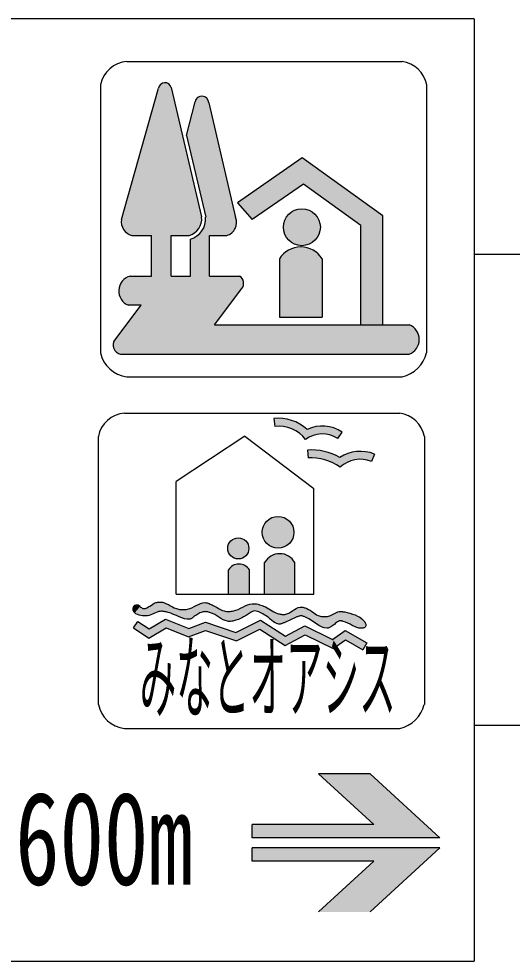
# Model space of a CAD drawing. Units: millimetres, scale not verified. Extents: x 40000 to 680000, y 20000 to 380000.
# Drawn here: x 293163 to 302870, y 219425 to 237990 of the extents above; entities that cross this region are included whole.
import ezdxf
from ezdxf.enums import TextEntityAlignment as Align

# ---------------------------------------------------------------- set-up
doc = ezdxf.new("R2010")
doc.units = ezdxf.units.MM
doc.header["$LTSCALE"] = 1000
doc.layers.add('M-STR-STRC', color=7, linetype='Continuous', lineweight=25)
doc.styles.add('ＭＳ ゴシック', font='')
doc.styles.get('ＭＳ ゴシック').set_extended_font_data('MS Gothic')

msp = doc.modelspace()

# ---------------------------------------------------------------- hatches: boundary and pattern name
at = {"layer": 'M-STR-STRC'}
for points in [[(295030, 231633), (295567, 232348), (295319, 232348, -0.7278), (295351, 232920), (295771, 232920), (295771, 233723), (295384, 233723, -0.37567), (295180, 234035), (295911, 236625, -0.82573), (296158, 236635), (296760, 234088, -0.36897), (296513, 233723), (296158, 233723), (296158, 232920), (296540, 232920), (296540, 233650, 0.35431), (296839, 234082), (296459, 235690), (296631, 236356, -0.89858), (296900, 236334), (297426, 234078, -0.45152), (297255, 233723), (296916, 233723), (296916, 232920), (297507, 232920, -0.45198), (297550, 232676), (297013, 231961), (300847, 231961, -0.67801), (300844, 231381), (295212, 231381, -0.55772)], [(300323, 231961), (300323, 234109), (298741, 235252), (297464, 234368), (297754, 234035), (298764, 234734), (299893, 233919), (299893, 231961)], [(298690, 233523, 0.41421), (299094, 233843, 0.41421), (298774, 234246, 1)], [(299130, 233261), (299130, 232111), (298292, 232111), (298292, 233261, -0.56406)], [(299526, 229850, 0.26427), (298835, 229900), (299526, 229850), (299439, 229720, 0.3209), (298805, 229700, 0.26972), (298198, 229959), (298179, 230114, -0.22288), (298835, 229900)], [(298842, 229494, -0.14949), (299478, 229346, -0.2485), (300159, 229415), (300100, 229270, 0.29495), (299487, 229155, 0.17729), (298853, 229339)], [(298577, 227875, 1), (297953, 227875, 1)], [(297689, 227557, 1), (297273, 227557, 1)], [(298595, 227276, 0.59302), (297999, 227276), (298595, 227276), (298595, 226657), (297999, 226657), (297999, 227276)], [(297699, 227135, 0.55564), (297287, 227135), (297699, 227135), (297699, 226657), (297287, 226657), (297287, 227135)], [(295548, 226409), (295556, 226402), (295564, 226396), (295573, 226390), (295582, 226384), (295591, 226379), (295601, 226375), (295611, 226373), (295621, 226372), (295653, 226376), (295683, 226387), (295713, 226403), (295741, 226421), (295770, 226441), (295798, 226460), (295828, 226477), (295859, 226488), (295875, 226492), (295891, 226495), (295908, 226497), (295924, 226498), (295940, 226499), (295957, 226498), (295973, 226497), (295989, 226495), (296030, 226484), (296070, 226468), (296108, 226449), (296146, 226428), (296184, 226406), (296222, 226387), (296262, 226370), (296303, 226358), (296324, 226355), (296346, 226352), (296369, 226350), (296391, 226350), (296413, 226351), (296436, 226352), (296458, 226355), (296480, 226358), (296525, 226370), (296568, 226388), (296611, 226409), (296653, 226431), (296695, 226452), (296738, 226470), (296782, 226483), (296828, 226488), (296848, 226487), (296868, 226483), (296888, 226477), (296908, 226469), (296927, 226460), (296946, 226451), (296965, 226442), (296984, 226433), (297012, 226420), (297039, 226406), (297065, 226390), (297092, 226374), (297118, 226359), (297146, 226345), (297173, 226333), (297202, 226324), (297225, 226320), (297248, 226317), (297271, 226315), (297294, 226315), (297318, 226316), (297341, 226318), (297364, 226320), (297387, 226324), (297434, 226337), (297480, 226355), (297525, 226377), (297570, 226401), (297615, 226424), (297660, 226444), (297707, 226459), (297755, 226467), (297783, 226468), (297812, 226466), (297840, 226462), (297869, 226456), (297897, 226448), (297925, 226439), (297952, 226430), (297980, 226420), (298015, 226405), (298049, 226387), (298083, 226367), (298116, 226347), (298149, 226327), (298182, 226307), (298217, 226290), (298252, 226277), (298270, 226271), (298287, 226266), (298305, 226262), (298323, 226258), (298341, 226256), (298360, 226254), (298378, 226254), (298396, 226256), (298436, 226267), (298475, 226284), (298512, 226305), (298549, 226329), (298585, 226353), (298623, 226374), (298662, 226390), (298702, 226399), (298719, 226400), (298735, 226399), (298752, 226397), (298768, 226393), (298784, 226389), (298800, 226384), (298816, 226378), (298832, 226372), (298866, 226356), (298898, 226337), (298929, 226316), (298960, 226293), (298991, 226271), (299023, 226251), (299056, 226234), (299091, 226222), (299111, 226218), (299131, 226215), (299152, 226213), (299172, 226213), (299193, 226214), (299214, 226216), (299234, 226218), (299255, 226222), (299282, 226230), (299309, 226240), (299335, 226253), (299360, 226267), (299386, 226281), (299412, 226294), (299438, 226304), (299466, 226311), (299479, 226312), (299493, 226313), (299507, 226314), (299521, 226313), (299534, 226311), (299548, 226309), (299562, 226307), (299575, 226304), (299626, 226291), (299677, 226278), (299728, 226263), (299779, 226245), (299827, 226224), (299872, 226199), (299913, 226169), (299950, 226133), (299960, 226121), (299969, 226108), (299977, 226093), (299983, 226078), (299988, 226062), (299990, 226047), (299989, 226032), (299984, 226018), (299978, 226008), (299970, 226001), (299960, 225995), (299949, 225991), (299938, 225987), (299926, 225985), (299914, 225984), (299902, 225983), (299856, 225988), (299811, 226000), (299767, 226018), (299724, 226040), (299681, 226064), (299637, 226086), (299593, 226106), (299548, 226120), (299538, 226122), (299529, 226124), (299520, 226126), (299510, 226128), (299501, 226129), (299491, 226129), (299482, 226128), (299473, 226127), (299452, 226119), (299432, 226108), (299414, 226095), (299396, 226081), (299378, 226065), (299360, 226050), (299342, 226036), (299323, 226024), (299311, 226018), (299300, 226011), (299288, 226004), (299277, 225997), (299265, 225991), (299253, 225987), (299240, 225984), (299227, 225983), (299172, 225992), (299119, 226011), (299068, 226037), (299019, 226069), (298970, 226104), (298920, 226138), (298870, 226169), (298818, 226195), (298805, 226200), (298792, 226206), (298778, 226212), (298765, 226217), (298751, 226222), (298737, 226226), (298723, 226228), (298709, 226229), (298696, 226228), (298683, 226225), (298670, 226221), (298657, 226217), (298644, 226211), (298632, 226206), (298619, 226200), (298607, 226195), (298578, 226183), (298550, 226170), (298522, 226156), (298495, 226143), (298467, 226129), (298439, 226116), (298411, 226104), (298382, 226093), (298369, 226088), (298357, 226082), (298344, 226077), (298331, 226072), (298319, 226068), (298306, 226066), (298293, 226064), (298280, 226065), (298242, 226075), (298207, 226092), (298174, 226113), (298143, 226138), (298111, 226165), (298080, 226191), (298048, 226215), (298014, 226236), (297988, 226250), (297963, 226265), (297937, 226280), (297911, 226295), (297885, 226307), (297858, 226317), (297831, 226323), (297802, 226324), (297780, 226321), (297758, 226313), (297737, 226302), (297717, 226289), (297697, 226275), (297677, 226261), (297657, 226247), (297637, 226236), (297611, 226223), (297586, 226209), (297561, 226196), (297536, 226183), (297511, 226170), (297485, 226159), (297459, 226149), (297432, 226140), (297412, 226135), (297392, 226130), (297371, 226125), (297351, 226122), (297330, 226120), (297309, 226119), (297289, 226119), (297268, 226122), (297223, 226134), (297181, 226152), (297139, 226175), (297099, 226201), (297059, 226227), (297018, 226252), (296976, 226273), (296932, 226290), (296915, 226295), (296897, 226300), (296880, 226304), (296862, 226307), (296844, 226310), (296826, 226311), (296809, 226310), (296791, 226308), (296769, 226303), (296748, 226296), (296727, 226286), (296707, 226275), (296687, 226263), (296667, 226251), (296647, 226238), (296628, 226227), (296615, 226219), (296604, 226209), (296593, 226199), (296582, 226190), (296570, 226180), (296558, 226173), (296546, 226166), (296532, 226163), (296477, 226161), (296422, 226170), (296369, 226186), (296315, 226208), (296262, 226233), (296209, 226257), (296155, 226279), (296100, 226295), (296081, 226299), (296062, 226304), (296043, 226308), (296023, 226312), (296004, 226315), (295985, 226318), (295965, 226318), (295946, 226317), (295913, 226312), (295882, 226301), (295851, 226288), (295821, 226273), (295790, 226258), (295760, 226245), (295728, 226236), (295696, 226231), (295663, 226230), (295628, 226230), (295594, 226231), (295560, 226235), (295527, 226243), (295496, 226254), (295467, 226269), (295443, 226289)], [(295548, 226409, 0.47495), (295421, 226414, 0.47495), (295443, 226289), (295548, 226409), (295443, 226289)], [(295502, 226119), (295727, 225972), (296047, 226162), (296506, 225981), (296834, 226102), (297432, 225903), (297916, 226145), (298409, 225825), (298790, 226033), (299336, 225764), (299586, 225937), (300011, 225695), (299933, 225560), (299594, 225753), (299349, 225584), (298794, 225857), (298403, 225643), (297906, 225966), (297444, 225734), (296837, 225937), (296503, 225814), (296061, 225989), (295723, 225788), (295416, 225989)], [(300147, 222117), (299062, 223114), (300076, 223114), (301448, 221853), (297751, 221853), (297751, 222117)], [(301448, 221657), (297751, 221657), (297751, 221393), (300147, 221393), (299062, 220396), (300076, 220396)]]:
    msp.add_hatch(color=256, dxfattribs=at).paths.add_polyline_path(points)

# ---------------------------------------------------------------- linework, layer by layer
for p, q in [((302121, 237990), (265851, 237990)), ((302121, 237990), (302121, 219425)), ((295288, 237151), (300704, 237151)), ((294772, 236689), (294772, 231412)), ((295180, 234035), (295911, 236625)), ((296158, 236635), (296760, 234088)), ((301188, 236689), (301188, 231412)), ((296459, 235690), (296631, 236356)), ((296900, 236334), (297426, 234078)), ((296459, 235690), (296839, 234082)), ((298741, 235252), (297464, 234368)), ((300323, 234109), (298741, 235252)), ((298764, 234734), (297754, 234035)), ((299893, 233919), (298764, 234734)), ((297464, 234368), (297754, 234035)), ((300323, 231961), (300323, 234109)), ((299893, 231961), (299893, 233919)), ((295384, 233723), (295771, 233723)), ((295771, 232920), (295771, 233723)), ((296158, 233723), (296513, 233723)), ((296158, 232920), (296158, 233723)), ((296540, 232920), (296540, 233650)), ((296916, 233723), (297255, 233723)), ((296916, 232920), (296916, 233723)), ((298292, 233261), (298292, 232111)), ((299130, 233261), (299130, 232111)), ((306059, 233349), (302121, 233349)), ((295351, 232920), (295771, 232920)), ((296158, 232920), (296540, 232920)), ((296916, 232920), (297507, 232920)), ((297013, 231961), (297550, 232676)), ((295030, 231633), (295567, 232348)), ((295567, 232348), (295319, 232348)), ((298292, 232111), (299130, 232111)), ((297013, 231961), (300847, 231961)), ((295212, 231381), (300844, 231381)), ((295288, 230939), (300704, 230939)), ((295242, 230223), (300659, 230223)), ((298179, 230114), (298198, 229959)), ((299439, 229720), (299526, 229850)), ((294726, 229760), (294726, 224483)), ((297612, 229765), (296260, 228877)), ((297612, 229765), (298966, 228739)), ((301143, 229760), (301143, 224483)), ((298842, 229494), (298853, 229339)), ((300159, 229415), (300100, 229270)), ((296260, 226657), (296260, 228877)), ((298966, 226657), (298966, 228739)), ((297999, 226657), (297999, 227276)), ((298595, 226657), (298595, 227276)), ((297287, 226657), (297287, 227135)), ((297699, 226657), (297699, 227135)), ((296260, 226657), (298966, 226657)), ((295727, 225972), (296047, 226162)), ((296047, 226162), (296506, 225981)), ((297432, 225903), (297916, 226145)), ((297916, 226145), (298409, 225825)), ((295416, 225989), (295502, 226119)), ((295416, 225989), (295723, 225788)), ((295502, 226119), (295727, 225972)), ((295723, 225788), (296061, 225989)), ((296061, 225989), (296503, 225814)), ((296503, 225814), (296837, 225937)), ((296506, 225981), (296834, 226102)), ((296834, 226102), (297432, 225903)), ((296837, 225937), (297444, 225734)), ((297444, 225734), (297906, 225966)), ((297906, 225966), (298403, 225643)), ((298409, 225825), (298790, 226033)), ((298790, 226033), (299336, 225764)), ((299336, 225764), (299586, 225937)), ((299586, 225937), (300011, 225695)), ((298403, 225643), (298794, 225857)), ((298794, 225857), (299349, 225584)), ((299349, 225584), (299594, 225753)), ((299594, 225753), (299933, 225560)), ((300011, 225695), (299933, 225560)), ((295242, 224011), (300659, 224011)), ((306059, 224066), (302121, 224066)), ((300076, 223114), (299062, 223114)), ((300147, 222117), (299062, 223114)), ((301448, 221853), (300076, 223114)), ((297751, 221853), (297751, 222117)), ((300147, 222117), (297751, 222117)), ((301448, 221853), (297751, 221853)), ((301448, 221657), (297751, 221657)), ((297751, 221393), (297751, 221657)), ((301448, 221657), (300076, 220396)), ((300147, 221393), (297751, 221393)), ((300147, 221393), (299062, 220396)), ((265851, 219425), (302121, 219425))]:
    msp.add_line(p, q, dxfattribs=at)
msp.add_lwpolyline([(295548, 226409), (295556, 226402), (295564, 226396), (295573, 226390), (295582, 226384), (295591, 226379), (295601, 226375), (295611, 226373), (295621, 226372), (295653, 226376), (295683, 226387), (295713, 226403), (295741, 226421), (295770, 226441), (295798, 226460), (295828, 226477), (295859, 226488), (295875, 226492), (295891, 226495), (295908, 226497), (295924, 226498), (295940, 226499), (295957, 226498), (295973, 226497), (295989, 226495), (296030, 226484), (296070, 226468), (296108, 226449), (296146, 226428), (296184, 226406), (296222, 226387), (296262, 226370), (296303, 226358), (296324, 226355), (296346, 226352), (296369, 226350), (296391, 226350), (296413, 226351), (296436, 226352), (296458, 226355), (296480, 226358), (296525, 226370), (296568, 226388), (296611, 226409), (296653, 226431), (296695, 226452), (296738, 226470), (296782, 226483), (296828, 226488), (296848, 226487), (296868, 226483), (296888, 226477), (296908, 226469), (296927, 226460), (296946, 226451), (296965, 226442), (296984, 226433), (297012, 226420), (297039, 226406), (297065, 226390), (297092, 226374), (297118, 226359), (297146, 226345), (297173, 226333), (297202, 226324), (297225, 226320), (297248, 226317), (297271, 226315), (297294, 226315), (297318, 226316), (297341, 226318), (297364, 226320), (297387, 226324), (297434, 226337), (297480, 226355), (297525, 226377), (297570, 226401), (297615, 226424), (297660, 226444), (297707, 226459), (297755, 226467), (297783, 226468), (297812, 226466), (297840, 226462), (297869, 226456), (297897, 226448), (297925, 226439), (297952, 226430), (297980, 226420), (298015, 226405), (298049, 226387), (298083, 226367), (298116, 226347), (298149, 226327), (298182, 226307), (298217, 226290), (298252, 226277), (298270, 226271), (298287, 226266), (298305, 226262), (298323, 226258), (298341, 226256), (298360, 226254), (298378, 226254), (298396, 226256), (298436, 226267), (298475, 226284), (298512, 226305), (298549, 226329), (298585, 226353), (298623, 226374), (298662, 226390), (298702, 226399), (298719, 226400), (298735, 226399), (298752, 226397), (298768, 226393), (298784, 226389), (298800, 226384), (298816, 226378), (298832, 226372), (298866, 226356), (298898, 226337), (298929, 226316), (298960, 226293), (298991, 226271), (299023, 226251), (299056, 226234), (299091, 226222), (299111, 226218), (299131, 226215), (299152, 226213), (299172, 226213), (299193, 226214), (299214, 226216), (299234, 226218), (299255, 226222), (299282, 226230), (299309, 226240), (299335, 226253), (299360, 226267), (299386, 226281), (299412, 226294), (299438, 226304), (299466, 226311), (299479, 226312), (299493, 226313), (299507, 226314), (299521, 226313), (299534, 226311), (299548, 226309), (299562, 226307), (299575, 226304), (299626, 226291), (299677, 226278), (299728, 226263), (299779, 226245), (299827, 226224), (299872, 226199), (299913, 226169), (299950, 226133), (299960, 226121), (299969, 226108), (299977, 226093), (299983, 226078), (299988, 226062), (299990, 226047), (299989, 226032), (299984, 226018), (299978, 226008), (299970, 226001), (299960, 225995), (299949, 225991), (299938, 225987), (299926, 225985), (299914, 225984), (299902, 225983), (299856, 225988), (299811, 226000), (299767, 226018), (299724, 226040), (299681, 226064), (299637, 226086), (299593, 226106), (299548, 226120), (299538, 226122), (299529, 226124), (299520, 226126), (299510, 226128), (299501, 226129), (299491, 226129), (299482, 226128), (299473, 226127), (299452, 226119), (299432, 226108), (299414, 226095), (299396, 226081), (299378, 226065), (299360, 226050), (299342, 226036), (299323, 226024), (299311, 226018), (299300, 226011), (299288, 226004), (299277, 225997), (299265, 225991), (299253, 225987), (299240, 225984), (299227, 225983), (299172, 225992), (299119, 226011), (299068, 226037), (299019, 226069), (298970, 226104), (298920, 226138), (298870, 226169), (298818, 226195), (298805, 226200), (298792, 226206), (298778, 226212), (298765, 226217), (298751, 226222), (298737, 226226), (298723, 226228), (298709, 226229), (298696, 226228), (298683, 226225), (298670, 226221), (298657, 226217), (298644, 226211), (298632, 226206), (298619, 226200), (298607, 226195), (298578, 226183), (298550, 226170), (298522, 226156), (298495, 226143), (298467, 226129), (298439, 226116), (298411, 226104), (298382, 226093), (298369, 226088), (298357, 226082), (298344, 226077), (298331, 226072), (298319, 226068), (298306, 226066), (298293, 226064), (298280, 226065), (298242, 226075), (298207, 226092), (298174, 226113), (298143, 226138), (298111, 226165), (298080, 226191), (298048, 226215), (298014, 226236), (297988, 226250), (297963, 226265), (297937, 226280), (297911, 226295), (297885, 226307), (297858, 226317), (297831, 226323), (297802, 226324), (297780, 226321), (297758, 226313), (297737, 226302), (297717, 226289), (297697, 226275), (297677, 226261), (297657, 226247), (297637, 226236), (297611, 226223), (297586, 226209), (297561, 226196), (297536, 226183), (297511, 226170), (297485, 226159), (297459, 226149), (297432, 226140), (297412, 226135), (297392, 226130), (297371, 226125), (297351, 226122), (297330, 226120), (297309, 226119), (297289, 226119), (297268, 226122), (297223, 226134), (297181, 226152), (297139, 226175), (297099, 226201), (297059, 226227), (297018, 226252), (296976, 226273), (296932, 226290), (296915, 226295), (296897, 226300), (296880, 226304), (296862, 226307), (296844, 226310), (296826, 226311), (296809, 226310), (296791, 226308), (296769, 226303), (296748, 226296), (296727, 226286), (296707, 226275), (296687, 226263), (296667, 226251), (296647, 226238), (296628, 226227), (296615, 226219), (296604, 226209), (296593, 226199), (296582, 226190), (296570, 226180), (296558, 226173), (296546, 226166), (296532, 226163), (296477, 226161), (296422, 226170), (296369, 226186), (296315, 226208), (296262, 226233), (296209, 226257), (296155, 226279), (296100, 226295), (296081, 226299), (296062, 226304), (296043, 226308), (296023, 226312), (296004, 226315), (295985, 226318), (295965, 226318), (295946, 226317), (295913, 226312), (295882, 226301), (295851, 226288), (295821, 226273), (295790, 226258), (295760, 226245), (295728, 226236), (295696, 226231), (295663, 226230), (295628, 226230), (295594, 226231), (295560, 226235), (295527, 226243), (295496, 226254), (295467, 226269), (295443, 226289)], dxfattribs=at)
for centre, radius in [((298732, 233885), 364), ((298265, 227875), 312), ((297481, 227557), 208)]:
    msp.add_circle(centre, radius, dxfattribs=at)
for centre, radius, start, end in [((295332, 236583), 570, 94.4776, 169.2325), ((300622, 236581), 577, 10.8466, 81.7561), ((296036, 236606), 126, 13.3946, 171.5845), ((296764, 236331), 136, 1.5416, 169.3106), ((295460, 233995), 283, 172.0528, 254.4107), ((296422, 234050), 340, 285.3858, 6.3954), ((296422, 234050), 418, 286.3087, 4.3475), ((297184, 233976), 263, 285.5435, 22.7442), ((298711, 233008), 490, 31.1491, 148.8509), ((295428, 232629), 301, 104.7523, 248.941), ((297421, 232779), 165, 321.311, 58.599), ((300730, 231671), 312, 291.4378, 67.9888), ((295199, 231563), 183, 157.5836, 274.1807), ((295353, 231529), 593, 191.3389, 263.6455), ((300565, 231565), 641, 282.533, 346.1755), ((295287, 229654), 570, 94.4776, 169.2325), ((300576, 229652), 577, 10.8466, 81.7561), ((298279, 229308), 812, 46.8088, 97.0686), ((298279, 229308), 656, 36.6897, 97.0686), ((299136, 229267), 701, 56.2646, 115.4779), ((299136, 229267), 545, 56.2646, 127.4306), ((298918, 228381), 1116, 59.9092, 93.9174), ((299883, 228738), 731, 67.8295, 123.6518), ((298918, 228381), 960, 53.7042, 93.9174), ((299883, 228738), 575, 67.8295, 133.5635), ((298297, 227113), 340, 28.6622, 151.3378), ((297493, 227007), 242, 31.8834, 148.1166), ((295483, 226360), 81.4, 37.1547, 240.3991), ((295308, 224600), 593, 191.3389, 263.6455), ((300520, 224637), 641, 282.533, 346.1755)]:
    msp.add_arc(centre, radius, start, end, dxfattribs=at)

# ---------------------------------------------------------------- texts
at = {"layer": 'M-STR-STRC', "style": 'ＭＳ ゴシック'}
for s, height, width, p in [('みなとオアシス', 1320, 0.4, (295539, 223965)), ('600m', 1833, 0.7, (293091, 220380))]:
    msp.add_text(s, height=height, dxfattribs=dict(at, width=width)).set_placement(p, align=Align.BOTTOM_LEFT)

doc.saveas('drawing.dxf')
